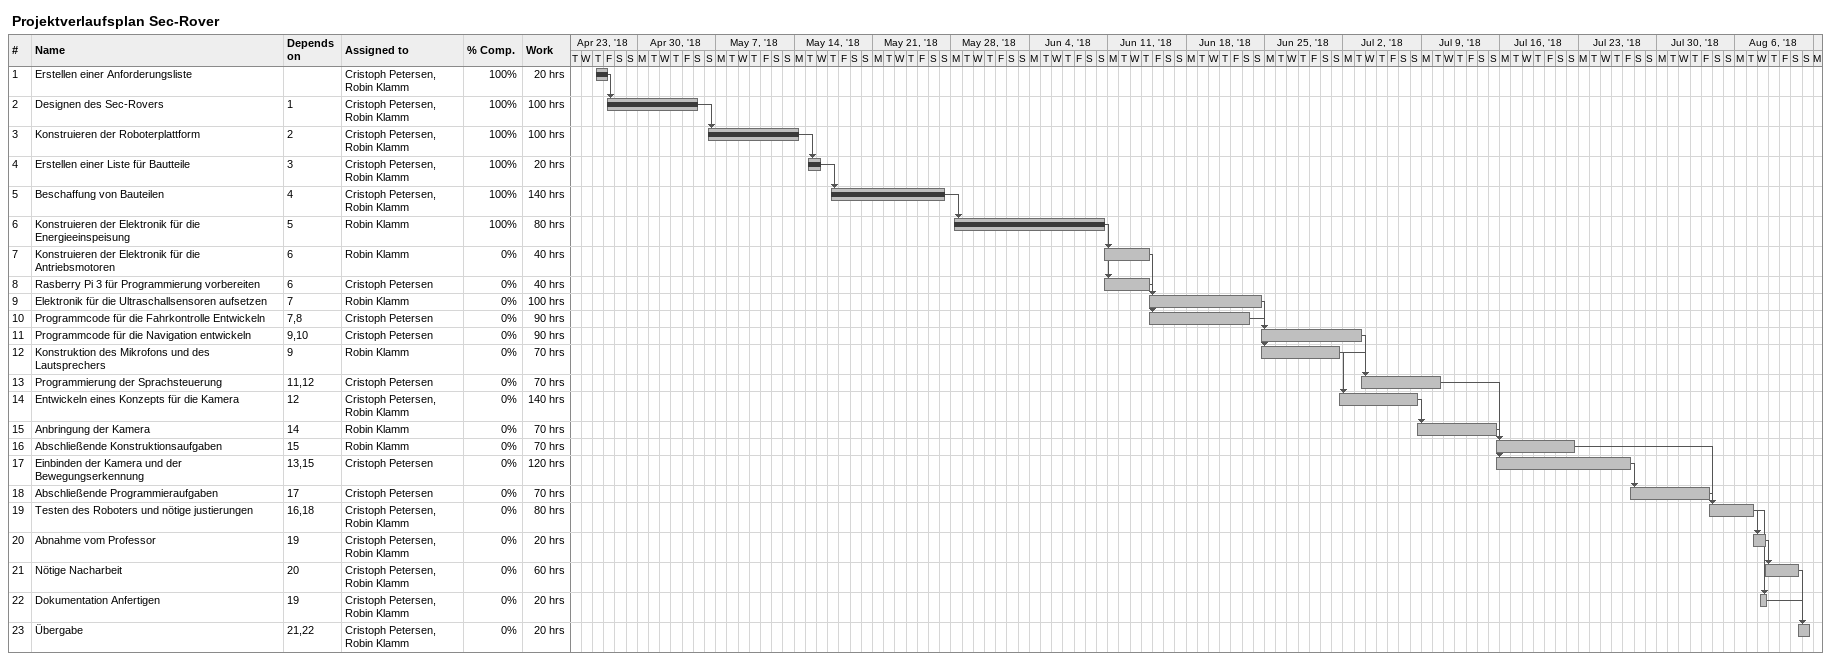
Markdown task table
Projektverlaufsplan Sec-Rover

| ID | Task | Start | Finish | Predecessors | Resources | % complete | Work (h) |
|---|---|---|---|---|---|---|---|
| 1 | Erstellen einer Anforderungsliste | 2018-04-26 | 2018-04-27 |  | Cristoph Petersen, Robin Klamm | 100 | 20 |
| 2 | Designen des Sec-Rovers | 2018-04-27 | 2018-05-05 | 1 | Cristoph Petersen, Robin Klamm | 100 | 100 |
| 3 | Konstruieren der Roboterplattform | 2018-05-06 | 2018-05-14 | 2 | Cristoph Petersen, Robin Klamm | 100 | 100 |
| 4 | Erstellen einer Liste für Bautteile | 2018-05-15 | 2018-05-16 | 3 | Cristoph Petersen, Robin Klamm | 100 | 20 |
| 5 | Beschaffung von Bauteilen | 2018-05-17 | 2018-05-27 | 4 | Cristoph Petersen, Robin Klamm | 100 | 140 |
| 6 | Konstruieren der Elektronik für die Energieeinspeisung | 2018-05-28 | 2018-06-10 | 5 | Robin Klamm | 100 | 80 |
| 7 | Konstruieren der Elektronik für die Antriebsmotoren | 2018-06-10 | 2018-06-14 | 6 | Robin Klamm | 0 | 40 |
| 8 | Rasberry Pi 3 für Programmierung vorbereiten | 2018-06-10 | 2018-06-14 | 6 | Cristoph Petersen | 0 | 40 |
| 9 | Elektronik für die Ultraschallsensoren aufsetzen | 2018-06-14 | 2018-06-24 | 7 | Robin Klamm | 0 | 100 |
| 10 | Programmcode für die Fahrkontrolle Entwickeln | 2018-06-14 | 2018-06-23 | 7, 8 | Cristoph Petersen | 0 | 90 |
| 11 | Programmcode für die Navigation entwickeln | 2018-06-24 | 2018-07-03 | 9, 10 | Cristoph Petersen | 0 | 90 |
| 12 | Konstruktion des Mikrofons und des Lautsprechers | 2018-06-24 | 2018-07-01 | 9 | Robin Klamm | 0 | 70 |
| 13 | Programmierung der Sprachsteuerung | 2018-07-03 | 2018-07-10 | 11, 12 | Cristoph Petersen | 0 | 70 |
| 14 | Entwickeln eines Konzepts für die Kamera | 2018-07-01 | 2018-07-08 | 12 | Cristoph Petersen, Robin Klamm | 0 | 140 |
| 15 | Anbringung der Kamera | 2018-07-08 | 2018-07-15 | 14 | Robin Klamm | 0 | 70 |
| 16 | Abschließende Konstruktionsaufgaben | 2018-07-15 | 2018-07-22 | 15 | Robin Klamm | 0 | 70 |
| 17 | Einbinden der Kamera und der Bewegungserkennung | 2018-07-15 | 2018-07-27 | 13, 15 | Cristoph Petersen | 0 | 120 |
| 18 | Abschließende Programmieraufgaben | 2018-07-27 | 2018-08-03 | 17 | Cristoph Petersen | 0 | 70 |
| 19 | Testen des Roboters und nötige justierungen | 2018-08-03 | 2018-08-07 | 16, 18 | Cristoph Petersen, Robin Klamm | 0 | 80 |
| 20 | Abnahme vom Professor | 2018-08-07 | 2018-08-08 | 19 | Cristoph Petersen, Robin Klamm | 0 | 20 |
| 21 | Nötige Nacharbeit | 2018-08-08 | 2018-08-11 | 20 | Cristoph Petersen, Robin Klamm | 0 | 60 |
| 22 | Dokumentation Anfertigen | 2018-08-08 | 2018-08-08 | 19 | Cristoph Petersen, Robin Klamm | 0 | 20 |
| 23 | Übergabe | 2018-08-11 | 2018-08-12 | 21, 22 | Cristoph Petersen, Robin Klamm | 0 | 20 |
